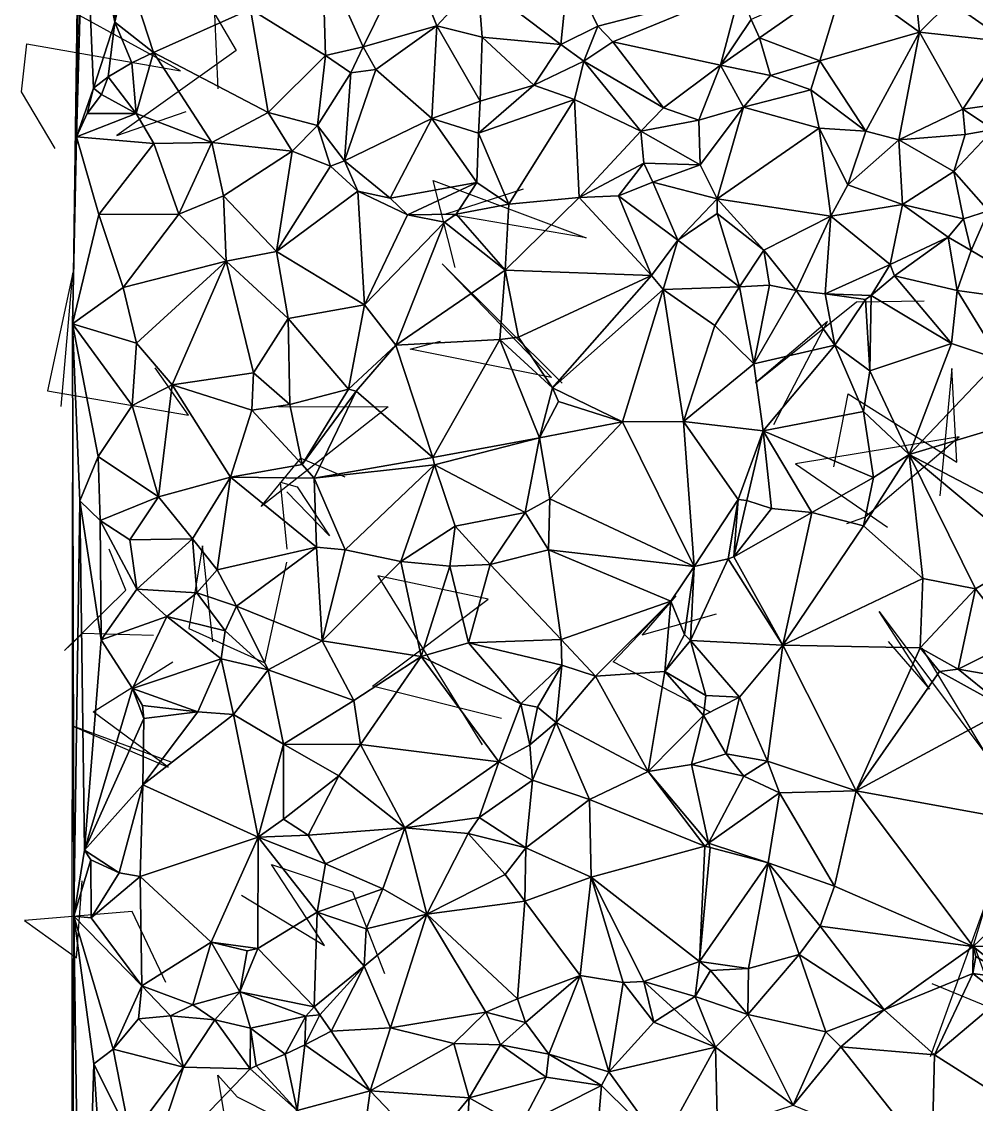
# Model space of a CAD drawing. Header units: metres. Extents: x -15.5 to 16, y -15.7 to 15.9.
# Drawn here: x -15.54 to -4.9, y -4.08 to 7.98 of the extents above; entities that cross this region are included whole.
import ezdxf

# ---------------------------------------------------------------- set-up
doc = ezdxf.new("R2010")
doc.units = ezdxf.units.M
doc.layers.add('CRACKS', color=1, linetype='Continuous')
doc.layers.add('STREET_MESH', color=7, linetype='Continuous')

msp = doc.modelspace()

# ---------------------------------------------------------------- linework, layer by layer
at = {"layer": 'CRACKS'}
for points in [[(-15.168, 6.567, 0.1), (-15.54, 7.195, 0.1), (-15.481, 7.733, 0.1), (-13.77, 7.429, 0.1), (-14.937, 8.069, 0.1)], [(-13.351, 7.23, 0.1), (-13.385, 8.061, 0.1), (-13.149, 7.658, 0.1), (-14.48, 6.71, 0.1), (-13.707, 6.979, 0.1)], [(-10.709, 5.239, 0.1), (-10.955, 6.208, 0.1), (-9.25, 5.57, 0.1), (-10.807, 5.838, 0.1), (-9.947, 6.117, 0.1)], [(-9.515, 3.951, 0.1), (-10.853, 5.28, 0.1), (-9.636, 4.014, 0.1), (-11.21, 4.331, 0.1), (-10.873, 4.419, 0.1)], [(-15.1, 3.692, 0.1), (-14.97, 5.181, 0.1), (-15.25, 3.867, 0.1), (-13.68, 3.594, 0.1), (-14.052, 4.124, 0.1)], [(-7.157, 3.49, 0.1), (-6.558, 4.637, 0.1), (-7.36, 3.955, 0.1), (-6.234, 4.858, 0.1), (-5.481, 4.868, 0.1)], [(-6.49, 3.02, 0.1), (-6.327, 3.834, 0.1), (-5.118, 3.072, 0.1), (-5.174, 4.114, 0.1), (-5.308, 2.697, 0.1)], [(-12.677, 3.693, 0.1), (-11.455, 3.687, 0.1), (-12.869, 2.577, 0.1), (-12.43, 3.116, 0.1), (-11.938, 2.907, 0.1)], [(-6.342, 2.387, 0.1), (-6.142, 2.459, 0.1), (-5.093, 3.354, 0.1), (-6.916, 3.054, 0.1), (-5.889, 2.347, 0.1)], [(-12.582, 2.104, 0.1), (-12.655, 2.848, 0.1), (-12.468, 2.795, 0.1), (-12.107, 2.25, 0.1), (-12.583, 2.742, 0.1)], [(-14.069, 1.141, 0.1), (-14.861, 1.164, 0.1), (-15.064, 0.975, 0.1), (-14.38, 1.644, 0.1), (-14.565, 2.102, 0.1)], [(-13.409, 1.069, 0.1), (-13.525, 2.138, 0.1), (-13.676, 1.217, 0.1), (-12.828, 0.837, 0.1), (-12.585, 1.956, 0.1)], [(-10.192, 0.215, 0.1), (-11.63, 0.576, 0.1), (-10.342, 1.546, 0.1), (-11.572, 1.804, 0.1), (-10.409, -0.076, 0.1)], [(-7.863, 0.285, 0.1), (-8.949, 0.847, 0.1), (-8.25, 1.581, 0.1), (-8.623, 1.15, 0.1), (-7.796, 1.382, 0.1)], [(-5.882, 1.073, 0.1), (-5.423, 0.542, 0.1), (-5.984, 1.408, 0.1), (-4.784, -0.196, 0.1), (-5.504, 1, 0.1)], [(-13.873, -0.271, 0.1), (-14.977, 0.136, 0.1), (-13.907, -0.326, 0.1), (-14.741, 0.29, 0.1), (-13.854, 0.848, 0.1)], [(-13.088, -1.752, 0.1), (-12.163, -2.314, 0.1), (-12.755, -1.411, 0.1), (-11.854, -1.713, 0.1), (-11.496, -2.626, 0.1)], [(-13.933, -2.726, 0.1), (-14.307, -1.934, 0.1), (-15.509, -2.035, 0.1), (-14.93, -2.451, 0.1), (-14.865, -1.591, 0.1)], [(-5.396, -2.737, 0.1), (-4.657, -3.04, 0.1), (-4.928, -2.296, 0.1), (-4.746, -1.704, 0.1), (-5.414, -3.551, 0.1)], [(-13.133, -5.084, 0.1), (-13.352, -3.756, 0.1), (-13.137, -3.999, 0.1), (-12.298, -4.422, 0.1), (-11.578, -4.759, 0.1)]]:
    msp.add_polyline3d(points, dxfattribs=at)
at = {"layer": 'STREET_MESH'}
for points in [[(-14.973, 4.614), (-14.93, 6.697), (-14.847, 13.859)], [(-14.93, 6.697), (-14.844, 9.734), (-14.847, 13.859)], [(-14.739, 7.236), (-14.844, 9.734), (-14.93, 6.697)], [(-14.739, 7.236), (-14.501, 7.974), (-14.844, 9.734)], [(-14.501, 7.974), (-14.466, 9.102), (-14.844, 9.734)], [(-14.466, 9.102), (-14.501, 7.974), (-14.373, 8.56)], [(-12.185, 8.707), (-12.988, 8.117), (-12.155, 7.6)], [(-11.734, 7.696), (-11.229, 8.725), (-12.185, 8.707)], [(-11.734, 7.696), (-12.185, 8.707), (-12.155, 7.6)], [(-11.229, 8.725), (-11.734, 7.696), (-10.914, 7.93)], [(-10.456, 8.427), (-11.229, 8.725), (-10.914, 7.93)], [(-9.442, 8.6), (-10.456, 8.427), (-9.529, 7.722)], [(-9.119, 7.928), (-9.442, 8.6), (-9.529, 7.722)], [(-9.442, 8.6), (-9.119, 7.928), (-7.529, 8.342)], [(-5.608, 8.576), (-6.367, 8.461), (-5.535, 7.862)], [(-5.192, 8.2), (-5.608, 8.576), (-5.535, 7.862)], [(-14.501, 7.974), (-14.072, 7.635), (-14.373, 8.56)], [(-14.072, 7.635), (-12.988, 8.117), (-14.373, 8.56)], [(-7.411, 8.002), (-7.317, 7.799), (-6.367, 8.461)], [(-6.367, 8.461), (-7.317, 7.799), (-6.643, 7.543)], [(-6.367, 8.461), (-6.643, 7.543), (-5.535, 7.862)], [(-10.408, 7.805), (-10.456, 8.427), (-10.914, 7.93)], [(-10.456, 8.427), (-10.408, 7.805), (-9.529, 7.722)], [(-9.119, 7.928), (-8.952, 7.752), (-7.529, 8.342)], [(-8.952, 7.752), (-7.753, 7.493), (-7.529, 8.342)], [(-7.753, 7.493), (-7.411, 8.002), (-7.529, 8.342)], [(-14.072, 7.635), (-12.791, 6.968), (-12.988, 8.117)], [(-12.988, 8.117), (-12.791, 6.968), (-12.155, 7.6)], [(-4.554, 7.753), (-5.192, 8.2), (-5.535, 7.862)], [(-5.192, 8.2), (-4.554, 7.753), (-4.59, 8.053)], [(-14.501, 7.974), (-14.739, 7.236), (-14.575, 7.364)], [(-14.312, 7.521), (-14.501, 7.974), (-14.575, 7.364)], [(-14.312, 7.521), (-14.072, 7.635), (-14.501, 7.974)], [(-7.317, 7.799), (-7.411, 8.002), (-7.753, 7.493)], [(-11.734, 7.696), (-11.592, 7.444), (-10.914, 7.93)], [(-11.592, 7.444), (-10.969, 6.9), (-10.914, 7.93)], [(-10.969, 6.9), (-10.428, 7.094), (-10.914, 7.93)], [(-10.428, 7.094), (-10.408, 7.805), (-10.914, 7.93)], [(-9.273, 7.537), (-9.119, 7.928), (-9.529, 7.722)], [(-9.273, 7.537), (-8.952, 7.752), (-9.119, 7.928)], [(-6.643, 7.543), (-6.133, 6.757), (-5.535, 7.862)], [(-6.133, 6.757), (-5.762, 6.662), (-5.535, 7.862)], [(-5.762, 6.662), (-5.052, 7.005), (-5.535, 7.862)], [(-5.052, 7.005), (-4.554, 7.753), (-5.535, 7.862)], [(-9.831, 7.272), (-10.408, 7.805), (-10.428, 7.094)], [(-10.408, 7.805), (-9.831, 7.272), (-9.529, 7.722)], [(-9.831, 7.272), (-9.273, 7.537), (-9.529, 7.722)], [(-8.387, 7.02), (-8.952, 7.752), (-9.273, 7.537)], [(-8.952, 7.752), (-8.387, 7.02), (-7.753, 7.493)], [(-7.195, 7.378), (-7.317, 7.799), (-7.753, 7.493)], [(-7.317, 7.799), (-7.195, 7.378), (-6.643, 7.543)], [(-4.648, 7.06), (-4.554, 7.753), (-5.052, 7.005)], [(-14.312, 7.521), (-14.264, 6.957), (-14.072, 7.635)], [(-14.072, 7.635), (-14.264, 6.957), (-13.419, 6.632)], [(-12.791, 6.968), (-14.072, 7.635), (-13.419, 6.632)], [(-12.791, 6.968), (-12.244, 6.823), (-12.155, 7.6)], [(-12.244, 6.823), (-11.871, 7.408), (-12.155, 7.6)], [(-11.871, 7.408), (-11.734, 7.696), (-12.155, 7.6)], [(-11.871, 7.408), (-11.592, 7.444), (-11.734, 7.696)], [(-14.264, 6.957), (-14.312, 7.521), (-14.575, 7.364)], [(-9.831, 7.272), (-9.377, 7.111), (-9.273, 7.537)], [(-9.273, 7.537), (-9.377, 7.111), (-8.639, 6.76)], [(-8.387, 7.02), (-9.273, 7.537), (-8.639, 6.76)], [(-8.387, 7.02), (-7.994, 6.882), (-7.753, 7.493)], [(-7.994, 6.882), (-7.494, 7.027), (-7.753, 7.493)], [(-7.494, 7.027), (-7.195, 7.378), (-7.753, 7.493)], [(-7.195, 7.378), (-6.746, 7.218), (-6.643, 7.543)], [(-6.643, 7.543), (-6.746, 7.218), (-6.133, 6.757)], [(-14.739, 7.236), (-14.651, 7.166), (-14.575, 7.364)], [(-14.651, 7.166), (-14.264, 6.957), (-14.575, 7.364)], [(-11.942, 6.429), (-11.871, 7.408), (-12.244, 6.823)], [(-11.942, 6.429), (-10.969, 6.9), (-11.592, 7.444)], [(-11.871, 7.408), (-11.942, 6.429), (-11.592, 7.444)], [(-7.195, 7.378), (-7.494, 7.027), (-6.746, 7.218)], [(-9.831, 7.272), (-10.45, 6.738), (-9.377, 7.111)], [(-10.45, 6.738), (-9.831, 7.272), (-10.428, 7.094)], [(-14.81, 6.956), (-14.739, 7.236), (-14.93, 6.697)], [(-14.81, 6.956), (-14.651, 7.166), (-14.739, 7.236)], [(-14.81, 6.956), (-14.264, 6.957), (-14.651, 7.166)], [(-6.746, 7.218), (-7.494, 7.027), (-6.651, 6.79)], [(-6.746, 7.218), (-6.651, 6.79), (-6.133, 6.757)], [(-10.969, 6.9), (-10.45, 6.738), (-10.428, 7.094)], [(-9.377, 7.111), (-10.45, 6.738), (-10.11, 5.944)], [(-9.328, 6.021), (-9.377, 7.111), (-10.11, 5.944)], [(-9.377, 7.111), (-9.328, 6.021), (-8.639, 6.76)], [(-7.994, 6.882), (-8.387, 7.02), (-8.639, 6.76)], [(-7.494, 7.027), (-7.994, 6.882), (-7.979, 6.384)], [(-7.789, 6.004), (-7.494, 7.027), (-7.979, 6.384)], [(-6.651, 6.79), (-7.494, 7.027), (-7.789, 6.004)], [(-5.052, 7.005), (-5.762, 6.662), (-5.026, 6.72)], [(-4.648, 7.06), (-5.052, 7.005), (-4.709, 6.777)], [(-4.709, 6.777), (-5.052, 7.005), (-5.026, 6.72)], [(-14.264, 6.957), (-14.81, 6.956), (-14.93, 6.697)], [(-14.067, 6.62), (-14.264, 6.957), (-14.93, 6.697)], [(-14.264, 6.957), (-14.067, 6.62), (-13.419, 6.632)], [(-12.791, 6.968), (-13.419, 6.632), (-12.524, 6.535)], [(-12.244, 6.823), (-12.791, 6.968), (-12.524, 6.535)], [(-11.942, 6.429), (-11.431, 6.013), (-10.969, 6.9)], [(-11.431, 6.013), (-10.465, 6.185), (-10.969, 6.9)], [(-10.465, 6.185), (-10.45, 6.738), (-10.969, 6.9)], [(-7.994, 6.882), (-8.639, 6.76), (-7.979, 6.384)], [(-12.097, 6.368), (-12.244, 6.823), (-12.524, 6.535)], [(-12.097, 6.368), (-11.942, 6.429), (-12.244, 6.823)], [(-9.328, 6.021), (-8.605, 6.401), (-8.639, 6.76)], [(-8.639, 6.76), (-8.605, 6.401), (-7.979, 6.384)], [(-6.651, 6.79), (-7.789, 6.004), (-6.523, 5.812)], [(-6.651, 6.79), (-6.333, 6.159), (-6.133, 6.757)], [(-6.333, 6.159), (-6.651, 6.79), (-6.523, 5.812)], [(-6.333, 6.159), (-5.762, 6.662), (-6.133, 6.757)], [(-4.709, 6.777), (-5.152, 6.309), (-4.766, 5.872)], [(-5.152, 6.309), (-4.709, 6.777), (-5.026, 6.72)], [(-14.93, 6.697), (-14.973, 4.614), (-14.68, 5.83)], [(-14.067, 6.62), (-14.93, 6.697), (-14.68, 5.83)], [(-10.45, 6.738), (-10.465, 6.185), (-10.11, 5.944)], [(-5.762, 6.662), (-6.333, 6.159), (-5.723, 5.943)], [(-5.762, 6.662), (-5.152, 6.309), (-5.026, 6.72)], [(-5.152, 6.309), (-5.762, 6.662), (-5.723, 5.943)], [(-13.788, 5.833), (-14.067, 6.62), (-14.68, 5.83)], [(-13.419, 6.632), (-14.067, 6.62), (-13.788, 5.833)], [(-13.291, 6.037), (-13.419, 6.632), (-13.788, 5.833)], [(-13.419, 6.632), (-13.291, 6.037), (-12.524, 6.535)], [(-12.524, 6.535), (-13.291, 6.037), (-12.699, 5.419)], [(-12.097, 6.368), (-12.524, 6.535), (-12.699, 5.419)], [(-12.097, 6.368), (-11.792, 6.09), (-11.942, 6.429)], [(-11.792, 6.09), (-11.431, 6.013), (-11.942, 6.429)], [(-8.605, 6.401), (-9.328, 6.021), (-8.889, 6.037)], [(-8.504, 6.19), (-8.605, 6.401), (-8.889, 6.037)], [(-8.605, 6.401), (-8.504, 6.19), (-7.979, 6.384)], [(-11.792, 6.09), (-12.097, 6.368), (-12.699, 5.419)], [(-8.504, 6.19), (-7.789, 6.004), (-7.979, 6.384)], [(-5.042, 5.781), (-5.152, 6.309), (-5.723, 5.943)], [(-5.152, 6.309), (-5.042, 5.781), (-4.766, 5.872)], [(-10.465, 6.185), (-11.431, 6.013), (-11.241, 5.825)], [(-10.699, 5.834), (-10.465, 6.185), (-11.241, 5.825)], [(-10.465, 6.185), (-10.699, 5.834), (-10.11, 5.944)], [(-8.225, 5.543), (-8.504, 6.19), (-8.889, 6.037)], [(-8.504, 6.19), (-8.225, 5.543), (-7.789, 6.004)], [(-6.333, 6.159), (-6.523, 5.812), (-5.723, 5.943)], [(-13.291, 6.037), (-13.788, 5.833), (-13.261, 5.31)], [(-13.291, 6.037), (-13.261, 5.31), (-12.699, 5.419)], [(-11.72, 4.825), (-11.792, 6.09), (-12.699, 5.419)], [(-11.241, 5.825), (-11.792, 6.09), (-11.72, 4.825)], [(-11.431, 6.013), (-11.792, 6.09), (-11.241, 5.825)], [(-9.328, 6.021), (-8.52, 5.15), (-8.889, 6.037)], [(-8.52, 5.15), (-8.225, 5.543), (-8.889, 6.037)], [(-10.11, 5.944), (-10.699, 5.834), (-10.15, 5.209)], [(-9.328, 6.021), (-10.11, 5.944), (-10.15, 5.209)], [(-8.52, 5.15), (-9.328, 6.021), (-10.15, 5.209)], [(-8.225, 5.543), (-7.787, 5.843), (-7.789, 6.004)], [(-6.523, 5.812), (-7.789, 6.004), (-7.27, 5.434)], [(-7.789, 6.004), (-7.787, 5.843), (-7.27, 5.434)], [(-6.523, 5.812), (-5.86, 5.273), (-5.723, 5.943)], [(-5.86, 5.273), (-5.214, 5.579), (-5.723, 5.943)], [(-5.214, 5.579), (-5.042, 5.781), (-5.723, 5.943)], [(-14.973, 4.614), (-14.41, 5.018), (-14.68, 5.83)], [(-14.41, 5.018), (-13.788, 5.833), (-14.68, 5.83)], [(-13.788, 5.833), (-14.41, 5.018), (-13.261, 5.31)], [(-10.828, 5.745), (-11.241, 5.825), (-11.72, 4.825)], [(-10.828, 5.745), (-10.699, 5.834), (-11.241, 5.825)], [(-10.699, 5.834), (-10.828, 5.745), (-10.15, 5.209)], [(-7.787, 5.843), (-8.225, 5.543), (-7.54, 5.026)], [(-7.787, 5.843), (-7.54, 5.026), (-7.27, 5.434)], [(-6.908, 4.982), (-6.523, 5.812), (-7.27, 5.434)], [(-6.908, 4.982), (-6.583, 4.947), (-6.523, 5.812)], [(-6.583, 4.947), (-5.86, 5.273), (-6.523, 5.812)], [(-5.042, 5.781), (-4.956, 5.431), (-4.766, 5.872)], [(-4.956, 5.431), (-3.927, 4.819), (-4.766, 5.872)], [(-11.369, 4.374), (-10.828, 5.745), (-11.72, 4.825)], [(-10.828, 5.745), (-11.369, 4.374), (-10.15, 5.209)], [(-5.214, 5.579), (-4.956, 5.431), (-5.042, 5.781)], [(-5.214, 5.579), (-5.86, 5.273), (-5.812, 5.146)], [(-5.114, 4.985), (-5.214, 5.579), (-5.812, 5.146)], [(-5.114, 4.985), (-4.956, 5.431), (-5.214, 5.579)], [(-8.52, 5.15), (-8.39, 4.996), (-8.225, 5.543)], [(-8.225, 5.543), (-8.39, 4.996), (-7.54, 5.026)], [(-7.54, 5.026), (-7.204, 5.044), (-7.27, 5.434)], [(-7.204, 5.044), (-6.908, 4.982), (-7.27, 5.434)], [(-4.956, 5.431), (-5.114, 4.985), (-3.927, 4.819)], [(-14.41, 5.018), (-14.26, 4.397), (-13.261, 5.31)], [(-13.261, 5.31), (-14.26, 4.397), (-13.864, 3.934)], [(-12.956, 4.065), (-13.261, 5.31), (-13.864, 3.934)], [(-13.261, 5.31), (-12.569, 4.67), (-12.699, 5.419)], [(-12.956, 4.065), (-12.569, 4.67), (-13.261, 5.31)], [(-12.569, 4.67), (-11.72, 4.825), (-12.699, 5.419)], [(-11.369, 4.374), (-10.21, 4.438), (-10.15, 5.209)], [(-10.21, 4.438), (-10.003, 4.465), (-10.15, 5.209)], [(-10.003, 4.465), (-8.52, 5.15), (-10.15, 5.209)], [(-6.072, 4.927), (-5.86, 5.273), (-6.583, 4.947)], [(-5.86, 5.273), (-6.072, 4.927), (-5.812, 5.146)], [(-8.52, 5.15), (-10.003, 4.465), (-9.622, 3.901)], [(-8.39, 4.996), (-8.52, 5.15), (-9.622, 3.901)], [(-6.072, 4.927), (-5.177, 4.395), (-5.812, 5.146)], [(-5.177, 4.395), (-5.114, 4.985), (-5.812, 5.146)], [(-14.26, 4.397), (-14.41, 5.018), (-14.973, 4.614)], [(-8.843, 3.522), (-8.39, 4.996), (-9.622, 3.901)], [(-8.39, 4.996), (-8.843, 3.522), (-8.163, 3.523)], [(-8.39, 4.996), (-7.815, 4.595), (-7.54, 5.026)], [(-7.815, 4.595), (-8.39, 4.996), (-8.163, 3.523)], [(-7.815, 4.595), (-7.379, 4.167), (-7.54, 5.026)], [(-7.379, 4.167), (-7.204, 5.044), (-7.54, 5.026)], [(-7.204, 5.044), (-7.379, 4.167), (-6.908, 4.982)], [(-6.908, 4.982), (-7.379, 4.167), (-6.477, 4.374)], [(-6.583, 4.947), (-6.908, 4.982), (-6.477, 4.374)], [(-6.134, 4.885), (-6.583, 4.947), (-6.477, 4.374)], [(-6.134, 4.885), (-6.072, 4.927), (-6.583, 4.947)], [(-5.177, 4.395), (-4.64, 4.215), (-5.114, 4.985)], [(-5.114, 4.985), (-4.64, 4.215), (-3.927, 4.819)], [(-11.72, 4.825), (-12.569, 4.67), (-11.898, 3.885)], [(-11.369, 4.374), (-11.72, 4.825), (-11.898, 3.885)], [(-6.088, 4.089), (-6.134, 4.885), (-6.477, 4.374)], [(-6.072, 4.927), (-6.134, 4.885), (-6.088, 4.089)], [(-5.177, 4.395), (-6.072, 4.927), (-6.088, 4.089)], [(-14.957, -1.986), (-14.973, 4.614), (-14.987, -9.509)], [(-14.973, 4.614), (-14.957, -1.986), (-14.892, 2.639)], [(-14.687, 3.136), (-14.973, 4.614), (-14.892, 2.639)], [(-14.687, 3.136), (-14.307, 3.704), (-14.973, 4.614)], [(-14.307, 3.704), (-14.26, 4.397), (-14.973, 4.614)], [(-12.956, 4.065), (-12.551, 3.714), (-12.569, 4.67)], [(-12.569, 4.67), (-12.551, 3.714), (-11.898, 3.885)], [(-7.379, 4.167), (-7.815, 4.595), (-8.163, 3.523)], [(-9.622, 3.901), (-10.003, 4.465), (-10.21, 4.438)], [(-14.26, 4.397), (-14.307, 3.704), (-13.864, 3.934)], [(-11.81, 3.864), (-11.369, 4.374), (-11.898, 3.885)], [(-10.956, 3.122), (-11.369, 4.374), (-11.81, 3.864)], [(-11.369, 4.374), (-10.956, 3.122), (-10.21, 4.438)], [(-10.21, 4.438), (-10.956, 3.122), (-9.767, 3.343)], [(-9.622, 3.901), (-10.21, 4.438), (-9.767, 3.343)], [(-7.379, 4.167), (-7.276, 3.421), (-6.477, 4.374)], [(-7.276, 3.421), (-6.158, 3.637), (-6.477, 4.374)], [(-6.158, 3.637), (-6.088, 4.089), (-6.477, 4.374)], [(-5.648, 3.156), (-5.177, 4.395), (-6.088, 4.089)], [(-5.177, 4.395), (-5.648, 3.156), (-4.64, 4.215)], [(-7.276, 3.421), (-7.379, 4.167), (-8.163, 3.523)], [(-4.64, 4.215), (-5.648, 3.156), (-4.029, 3.644)], [(-12.974, 3.65), (-12.956, 4.065), (-13.864, 3.934)], [(-12.974, 3.65), (-12.551, 3.714), (-12.956, 4.065)], [(-6.158, 3.637), (-5.648, 3.156), (-6.088, 4.089)], [(-14.307, 3.704), (-14.015, 2.685), (-13.864, 3.934)], [(-14.015, 2.685), (-13.213, 2.906), (-13.864, 3.934)], [(-13.213, 2.906), (-12.974, 3.65), (-13.864, 3.934)], [(-12.551, 3.714), (-12.415, 3.047), (-11.898, 3.885)], [(-12.415, 3.047), (-11.81, 3.864), (-11.898, 3.885)], [(-12.415, 3.047), (-12.281, 2.894), (-11.81, 3.864)], [(-12.281, 2.894), (-10.956, 3.122), (-11.81, 3.864)], [(-9.557, 3.747), (-9.622, 3.901), (-9.767, 3.343)], [(-9.557, 3.747), (-8.843, 3.522), (-9.622, 3.901)], [(-8.843, 3.522), (-9.557, 3.747), (-9.767, 3.343)], [(-14.307, 3.704), (-14.687, 3.136), (-14.015, 2.685)], [(-12.415, 3.047), (-12.974, 3.65), (-13.213, 2.906)], [(-12.974, 3.65), (-12.415, 3.047), (-12.551, 3.714)], [(-7.276, 3.421), (-6.047, 2.901), (-6.158, 3.637)], [(-6.047, 2.901), (-5.648, 3.156), (-6.158, 3.637)], [(-5.648, 3.156), (-4.088, 2.341), (-4.029, 3.644)], [(-9.654, 2.663), (-8.843, 3.522), (-9.767, 3.343)], [(-8.843, 3.522), (-9.654, 2.663), (-8.045, 1.908)], [(-8.163, 3.523), (-8.843, 3.522), (-8.045, 1.908)], [(-7.555, 2.656), (-8.163, 3.523), (-8.045, 1.908)], [(-7.555, 2.656), (-7.276, 3.421), (-8.163, 3.523)], [(-7.555, 2.656), (-7.458, 2.644), (-7.276, 3.421)], [(-7.276, 3.421), (-7.458, 2.644), (-7.184, 2.557)], [(-7.276, 3.421), (-7.184, 2.557), (-6.733, 2.512)], [(-6.047, 2.901), (-7.276, 3.421), (-6.733, 2.512)], [(-10.956, 3.122), (-10.94, 3.04), (-9.767, 3.343)], [(-10.94, 3.04), (-9.927, 2.51), (-9.767, 3.343)], [(-9.927, 2.51), (-9.654, 2.663), (-9.767, 3.343)], [(-14.663, 2.421), (-14.687, 3.136), (-14.892, 2.639)], [(-14.015, 2.685), (-14.687, 3.136), (-14.663, 2.421)], [(-5.648, 3.156), (-6.158, 2.364), (-5.498, 1.775)], [(-6.158, 2.364), (-5.648, 3.156), (-6.047, 2.901)], [(-4.088, 2.341), (-5.648, 3.156), (-4.294, 2.026)], [(-5.648, 3.156), (-5.498, 1.775), (-4.908, 1.659)], [(-4.294, 2.026), (-5.648, 3.156), (-4.908, 1.659)], [(-12.281, 2.894), (-12.415, 3.047), (-13.213, 2.906)], [(-10.956, 3.122), (-12.281, 2.894), (-10.94, 3.04)], [(-12.281, 2.894), (-11.936, 2.094), (-10.94, 3.04)], [(-11.936, 2.094), (-11.315, 1.966), (-10.94, 3.04)], [(-10.94, 3.04), (-11.315, 1.966), (-10.707, 2.36)], [(-10.94, 3.04), (-10.707, 2.36), (-9.927, 2.51)], [(-13.213, 2.906), (-14.015, 2.685), (-13.634, 2.217)], [(-13.362, 1.873), (-13.213, 2.906), (-13.634, 2.217)], [(-13.362, 1.873), (-12.252, 2.125), (-13.213, 2.906)], [(-12.252, 2.125), (-12.281, 2.894), (-13.213, 2.906)], [(-6.158, 2.364), (-6.047, 2.901), (-6.733, 2.512)], [(-12.281, 2.894), (-12.252, 2.125), (-11.936, 2.094)], [(-14.334, 2.206), (-14.015, 2.685), (-14.663, 2.421)], [(-14.015, 2.685), (-14.334, 2.206), (-13.634, 2.217)], [(-9.668, 2.095), (-9.654, 2.663), (-9.927, 2.51)], [(-9.654, 2.663), (-9.668, 2.095), (-8.045, 1.908)], [(-7.665, 1.996), (-7.555, 2.656), (-8.045, 1.908)], [(-7.555, 2.656), (-7.665, 1.996), (-7.601, 2.017)], [(-7.458, 2.644), (-7.555, 2.656), (-7.601, 2.017)], [(-14.957, -1.986), (-14.838, -1.249), (-14.892, 2.639)], [(-14.838, -1.249), (-14.652, 1.093), (-14.892, 2.639)], [(-14.652, 1.093), (-14.663, 2.421), (-14.892, 2.639)], [(-7.184, 2.557), (-7.458, 2.644), (-7.601, 2.017)], [(-7.184, 2.557), (-7.601, 2.017), (-6.733, 2.512)], [(-14.257, 1.657), (-14.334, 2.206), (-14.663, 2.421)], [(-14.652, 1.093), (-14.257, 1.657), (-14.663, 2.421)], [(-10.707, 2.36), (-10.317, 1.933), (-9.927, 2.51)], [(-10.317, 1.933), (-9.668, 2.095), (-9.927, 2.51)], [(-7.601, 2.017), (-7.057, 1.032), (-6.733, 2.512)], [(-7.057, 1.032), (-6.158, 2.364), (-6.733, 2.512)], [(-11.315, 1.966), (-10.768, 1.914), (-10.707, 2.36)], [(-10.768, 1.914), (-10.317, 1.933), (-10.707, 2.36)], [(-6.158, 2.364), (-7.057, 1.032), (-5.498, 1.775)], [(-14.334, 2.206), (-14.257, 1.657), (-13.634, 2.217)], [(-14.257, 1.657), (-13.588, 1.616), (-13.634, 2.217)], [(-13.588, 1.616), (-13.362, 1.873), (-13.634, 2.217)], [(-13.145, 1.466), (-12.252, 2.125), (-13.362, 1.873)], [(-12.252, 2.125), (-13.145, 1.466), (-12.191, 1.081)], [(-12.252, 2.125), (-12.191, 1.081), (-11.936, 2.094)], [(-12.191, 1.081), (-11.315, 1.966), (-11.936, 2.094)], [(-9.527, 1.098), (-9.668, 2.095), (-10.317, 1.933)], [(-9.668, 2.095), (-8.305, 1.525), (-8.045, 1.908)], [(-9.668, 2.095), (-9.527, 1.098), (-8.305, 1.525)], [(-11.315, 1.966), (-12.191, 1.081), (-11.087, 0.906)], [(-10.768, 1.914), (-11.315, 1.966), (-11.087, 0.906)], [(-10.317, 1.933), (-10.768, 1.914), (-10.56, 1.058)], [(-9.527, 1.098), (-10.317, 1.933), (-10.56, 1.058)], [(-8.085, 1.085), (-7.665, 1.996), (-8.045, 1.908)], [(-7.665, 1.996), (-8.085, 1.085), (-7.057, 1.032)], [(-7.601, 2.017), (-7.665, 1.996), (-7.057, 1.032)], [(-4.294, 2.026), (-4.908, 1.659), (-4.461, 1.088)], [(-13.145, 1.466), (-13.362, 1.873), (-13.588, 1.616)], [(-10.768, 1.914), (-11.087, 0.906), (-10.56, 1.058)], [(-8.305, 1.525), (-8.154, 1.151), (-8.045, 1.908)], [(-8.154, 1.151), (-8.085, 1.085), (-8.045, 1.908)], [(-5.498, 1.775), (-7.057, 1.032), (-5.525, 1.002)], [(-4.908, 1.659), (-5.498, 1.775), (-5.525, 1.002)], [(-14.652, 1.093), (-13.92, 1.352), (-14.257, 1.657)], [(-13.92, 1.352), (-13.588, 1.616), (-14.257, 1.657)], [(-13.273, 1.192), (-13.588, 1.616), (-13.92, 1.352)], [(-13.145, 1.466), (-13.588, 1.616), (-13.273, 1.192)], [(-5.101, 0.767), (-4.908, 1.659), (-5.525, 1.002)], [(-4.908, 1.659), (-5.101, 0.767), (-4.461, 1.088)], [(-12.792, 0.759), (-13.145, 1.466), (-13.273, 1.192)], [(-12.191, 1.081), (-13.145, 1.466), (-12.792, 0.759)], [(-9.527, 1.098), (-9.145, 0.689), (-8.305, 1.525)], [(-9.145, 0.689), (-8.373, 0.741), (-8.305, 1.525)], [(-8.305, 1.525), (-8.373, 0.741), (-8.154, 1.151)], [(-14.652, 1.093), (-14.303, 0.549), (-13.92, 1.352)], [(-14.303, 0.549), (-13.315, 0.879), (-13.92, 1.352)], [(-13.315, 0.879), (-13.273, 1.192), (-13.92, 1.352)], [(-14.303, 0.549), (-14.652, 1.093), (-14.838, -1.249)], [(-13.315, 0.879), (-12.792, 0.759), (-13.273, 1.192)], [(-9.521, 0.811), (-9.527, 1.098), (-10.56, 1.058)], [(-9.527, 1.098), (-9.521, 0.811), (-9.145, 0.689)], [(-8.373, 0.741), (-8.085, 1.085), (-8.154, 1.151)], [(-5.101, 0.767), (-4.546, 0.669), (-4.461, 1.088)], [(-12.191, 1.081), (-12.792, 0.759), (-11.839, 0.415)], [(-12.191, 1.081), (-11.839, 0.415), (-11.087, 0.906)], [(-11.087, 0.906), (-9.977, 0.379), (-10.56, 1.058)], [(-9.977, 0.379), (-9.521, 0.811), (-10.56, 1.058)], [(-8.085, 1.085), (-8.373, 0.741), (-7.913, 0.473)], [(-8.085, 1.085), (-7.539, 0.452), (-7.057, 1.032)], [(-7.539, 0.452), (-8.085, 1.085), (-7.913, 0.473)], [(-7.057, 1.032), (-7.539, 0.452), (-7.229, -0.259)], [(-7.057, 1.032), (-7.229, -0.259), (-6.239, -0.591)], [(-5.525, 1.002), (-7.057, 1.032), (-6.239, -0.591)], [(-5.31, 0.74), (-5.525, 1.002), (-6.239, -0.591)], [(-5.31, 0.74), (-5.101, 0.767), (-5.525, 1.002)], [(-13.315, 0.879), (-14.303, 0.549), (-13.578, 0.289)], [(-13.178, 0.261), (-13.315, 0.879), (-13.578, 0.289)], [(-12.792, 0.759), (-13.315, 0.879), (-13.178, 0.261)], [(-11.087, 0.906), (-11.839, 0.415), (-11.763, -0.075)], [(-10.222, -0.268), (-11.087, 0.906), (-11.763, -0.075)], [(-9.977, 0.379), (-11.087, 0.906), (-10.222, -0.268)], [(-12.792, 0.759), (-13.178, 0.261), (-12.622, -0.069)], [(-11.839, 0.415), (-12.792, 0.759), (-12.622, -0.069)], [(-9.79, 0.341), (-9.521, 0.811), (-9.977, 0.379)], [(-9.521, 0.811), (-9.79, 0.341), (-9.582, 0.171)], [(-9.521, 0.811), (-9.582, 0.171), (-9.145, 0.689)], [(-8.558, -0.375), (-8.373, 0.741), (-9.145, 0.689)], [(-8.373, 0.741), (-8.558, -0.375), (-7.942, 0.249)], [(-8.373, 0.741), (-7.942, 0.249), (-7.913, 0.473)], [(-4.553, 0.322), (-5.31, 0.74), (-6.239, -0.591)], [(-5.101, 0.767), (-5.31, 0.74), (-4.553, 0.322)], [(-4.546, 0.669), (-5.101, 0.767), (-4.553, 0.322)], [(-9.582, 0.171), (-8.558, -0.375), (-9.145, 0.689)], [(-14.303, 0.549), (-14.838, -1.249), (-14.177, 0.218)], [(-14.193, 0.36), (-14.303, 0.549), (-14.177, 0.218)], [(-14.303, 0.549), (-14.193, 0.36), (-13.578, 0.289)], [(-11.763, -0.075), (-11.839, 0.415), (-12.622, -0.069)], [(-9.878, -0.077), (-9.977, 0.379), (-10.222, -0.268)], [(-9.878, -0.077), (-9.79, 0.341), (-9.977, 0.379)], [(-7.942, 0.249), (-7.539, 0.452), (-7.913, 0.473)], [(-7.942, 0.249), (-7.689, -0.176), (-7.539, 0.452)], [(-7.539, 0.452), (-7.689, -0.176), (-7.229, -0.259)], [(-13.578, 0.289), (-14.193, 0.36), (-14.177, 0.218)], [(-14.19, -0.523), (-13.578, 0.289), (-14.177, 0.218)], [(-14.19, -0.523), (-13.178, 0.261), (-13.578, 0.289)], [(-14.19, -0.523), (-12.902, -1.106), (-13.178, 0.261)], [(-13.178, 0.261), (-12.902, -1.106), (-12.622, -0.069)], [(-9.79, 0.341), (-9.878, -0.077), (-9.582, 0.171)], [(-7.942, 0.249), (-8.558, -0.375), (-8.076, -0.298)], [(-7.689, -0.176), (-7.942, 0.249), (-8.076, -0.298)], [(-3.612, -1.069), (-4.553, 0.322), (-6.239, -0.591)], [(-14.838, -1.249), (-14.19, -0.523), (-14.177, 0.218)], [(-9.878, -0.077), (-9.846, -0.47), (-9.582, 0.171)], [(-9.582, 0.171), (-9.846, -0.47), (-9.21, -0.685)], [(-8.558, -0.375), (-9.582, 0.171), (-9.21, -0.685)], [(-12.622, -0.069), (-12.902, -1.106), (-12.623, -0.904)], [(-12.005, -0.422), (-12.622, -0.069), (-12.623, -0.904)], [(-12.005, -0.422), (-11.763, -0.075), (-12.622, -0.069)], [(-11.763, -0.075), (-12.005, -0.422), (-11.271, -1.003)], [(-10.222, -0.268), (-11.763, -0.075), (-11.271, -1.003)], [(-9.846, -0.47), (-9.878, -0.077), (-10.222, -0.268)], [(-7.689, -0.176), (-8.076, -0.298), (-7.493, -0.427)], [(-7.689, -0.176), (-7.493, -0.427), (-7.229, -0.259)], [(-10.439, -0.886), (-10.222, -0.268), (-11.271, -1.003)], [(-10.439, -0.886), (-9.846, -0.47), (-10.222, -0.268)], [(-8.558, -0.375), (-7.885, -1.172), (-8.076, -0.298)], [(-8.076, -0.298), (-7.885, -1.172), (-7.493, -0.427)], [(-7.493, -0.427), (-7.094, -0.612), (-7.229, -0.259)], [(-7.229, -0.259), (-7.094, -0.612), (-6.239, -0.591)], [(-12.345, -1.084), (-12.005, -0.422), (-12.623, -0.904)], [(-12.005, -0.422), (-12.345, -1.084), (-11.271, -1.003)], [(-9.922, -1.225), (-9.846, -0.47), (-10.439, -0.886)], [(-9.846, -0.47), (-9.922, -1.225), (-9.21, -0.685)], [(-7.925, -1.206), (-8.558, -0.375), (-9.21, -0.685)], [(-7.885, -1.172), (-8.558, -0.375), (-7.925, -1.206)], [(-7.493, -0.427), (-7.885, -1.172), (-7.094, -0.612)], [(-14.453, -1.502), (-14.19, -0.523), (-14.838, -1.249)], [(-14.19, -0.523), (-14.453, -1.502), (-14.22, -1.542)], [(-12.902, -1.106), (-14.19, -0.523), (-14.22, -1.542)], [(-7.094, -0.612), (-6.48, -1.653), (-6.239, -0.591)], [(-6.48, -1.653), (-4.935, -2.323), (-6.239, -0.591)], [(-4.935, -2.323), (-3.612, -1.069), (-6.239, -0.591)], [(-9.21, -0.685), (-9.922, -1.225), (-9.191, -1.55)], [(-7.925, -1.206), (-9.21, -0.685), (-9.191, -1.55)], [(-7.885, -1.172), (-7.22, -1.393), (-7.094, -0.612)], [(-7.22, -1.393), (-6.48, -1.653), (-7.094, -0.612)], [(-12.902, -1.106), (-12.345, -1.084), (-12.623, -0.904)], [(-10.564, -1.063), (-10.439, -0.886), (-11.271, -1.003)], [(-9.922, -1.225), (-10.439, -0.886), (-10.564, -1.063)], [(-12.345, -1.084), (-12.902, -1.106), (-12.152, -1.402)], [(-12.345, -1.084), (-12.152, -1.402), (-11.271, -1.003)], [(-12.152, -1.402), (-11.513, -1.682), (-11.271, -1.003)], [(-11.513, -1.682), (-11.024, -1.963), (-11.271, -1.003)], [(-11.024, -1.963), (-10.564, -1.063), (-11.271, -1.003)], [(-10.564, -1.063), (-11.024, -1.963), (-10.152, -1.52)], [(-9.922, -1.225), (-10.564, -1.063), (-10.152, -1.52)], [(-3.612, -1.069), (-4.935, -2.323), (-3.733, -2.305)], [(-13.429, -2.276), (-12.902, -1.106), (-14.22, -1.542)], [(-13.429, -2.276), (-12.907, -2.344), (-12.902, -1.106)], [(-12.907, -2.344), (-12.245, -1.941), (-12.902, -1.106)], [(-12.902, -1.106), (-12.245, -1.941), (-12.152, -1.402)], [(-7.885, -1.172), (-7.925, -1.206), (-7.868, -1.219)], [(-7.22, -1.393), (-7.885, -1.172), (-7.868, -1.219)], [(-14.77, -1.359), (-14.838, -1.249), (-14.957, -1.986)], [(-14.77, -1.359), (-14.453, -1.502), (-14.838, -1.249)], [(-9.933, -1.818), (-9.922, -1.225), (-10.152, -1.52)], [(-9.922, -1.225), (-9.933, -1.818), (-9.191, -1.55)], [(-7.925, -1.206), (-9.191, -1.55), (-7.986, -2.49)], [(-7.925, -1.206), (-7.986, -2.49), (-7.868, -1.219)], [(-7.986, -2.49), (-7.22, -1.393), (-7.868, -1.219)], [(-14.766, -2.003), (-14.77, -1.359), (-14.957, -1.986)], [(-14.453, -1.502), (-14.77, -1.359), (-14.766, -2.003)], [(-12.245, -1.941), (-11.513, -1.682), (-12.152, -1.402)], [(-7.438, -2.57), (-7.22, -1.393), (-7.986, -2.49)], [(-7.22, -1.393), (-7.438, -2.57), (-6.873, -2.412)], [(-7.22, -1.393), (-6.64, -2.097), (-6.48, -1.653)], [(-6.64, -2.097), (-7.22, -1.393), (-6.873, -2.412)], [(-14.453, -1.502), (-14.766, -2.003), (-14.22, -1.542)], [(-14.22, -1.542), (-14.766, -2.003), (-14.201, -2.76)], [(-13.429, -2.276), (-14.22, -1.542), (-14.201, -2.76)], [(-11.024, -1.963), (-9.933, -1.818), (-10.152, -1.52)], [(-9.933, -1.818), (-9.314, -2.645), (-9.191, -1.55)], [(-9.191, -1.55), (-9.314, -2.645), (-8.836, -2.724)], [(-8.604, -2.715), (-9.191, -1.55), (-8.836, -2.724)], [(-9.191, -1.55), (-8.604, -2.715), (-7.986, -2.49)], [(-11.702, -2.127), (-11.513, -1.682), (-12.245, -1.941)], [(-11.513, -1.682), (-11.702, -2.127), (-11.024, -1.963)], [(-6.48, -1.653), (-6.64, -2.097), (-4.935, -2.323)], [(-10.014, -2.908), (-9.933, -1.818), (-11.024, -1.963)], [(-9.933, -1.818), (-10.014, -2.908), (-9.314, -2.645)], [(-14.873, -8.225), (-14.957, -1.986), (-14.987, -9.509)], [(-14.737, -3.632), (-14.957, -1.986), (-14.873, -8.225)], [(-14.737, -3.632), (-14.52, -3.468), (-14.957, -1.986)], [(-14.52, -3.468), (-14.201, -2.76), (-14.957, -1.986)], [(-14.201, -2.76), (-14.766, -2.003), (-14.957, -1.986)], [(-12.245, -1.941), (-12.907, -2.344), (-12.28, -2.995)], [(-11.723, -2.542), (-12.245, -1.941), (-12.28, -2.995)], [(-11.723, -2.542), (-11.702, -2.127), (-12.245, -1.941)], [(-11.723, -2.542), (-11.428, -3.231), (-11.024, -1.963)], [(-11.702, -2.127), (-11.723, -2.542), (-11.024, -1.963)], [(-11.024, -1.963), (-11.428, -3.231), (-10.365, -3.054)], [(-10.014, -2.908), (-11.024, -1.963), (-10.365, -3.054)], [(-6.64, -2.097), (-6.873, -2.412), (-5.927, -3.03)], [(-4.935, -2.323), (-6.64, -2.097), (-5.927, -3.03)], [(-13.631, -2.975), (-13.429, -2.276), (-14.201, -2.76)], [(-13.429, -2.276), (-13.631, -2.975), (-13.108, -2.827)], [(-13.027, -2.372), (-13.429, -2.276), (-13.108, -2.827)], [(-13.027, -2.372), (-12.907, -2.344), (-13.429, -2.276)], [(-12.907, -2.344), (-13.108, -2.827), (-12.28, -2.995)], [(-12.907, -2.344), (-13.027, -2.372), (-13.108, -2.827)], [(-6.576, -3.275), (-6.873, -2.412), (-7.448, -3.082)], [(-6.873, -2.412), (-7.438, -2.57), (-7.448, -3.082)], [(-6.873, -2.412), (-6.576, -3.275), (-5.927, -3.03)], [(-4.94, -2.626), (-4.935, -2.323), (-5.927, -3.03)], [(-4.94, -2.626), (-4.906, -2.434), (-4.935, -2.323)], [(-4.935, -2.323), (-4.482, -2.688), (-3.733, -2.305)], [(-4.906, -2.434), (-4.482, -2.688), (-4.935, -2.323)], [(-8.604, -2.715), (-8.034, -2.882), (-7.986, -2.49)], [(-7.986, -2.49), (-8.034, -2.882), (-7.863, -2.59)], [(-7.438, -2.57), (-7.986, -2.49), (-7.863, -2.59)], [(-4.906, -2.434), (-4.94, -2.626), (-4.482, -2.688)], [(-12.215, -3.086), (-11.723, -2.542), (-12.28, -2.995)], [(-12.215, -3.086), (-12.09, -3.265), (-11.723, -2.542)], [(-12.09, -3.265), (-11.428, -3.231), (-11.723, -2.542)], [(-9.314, -2.645), (-10.014, -2.908), (-9.923, -3.171)], [(-9.663, -3.523), (-9.314, -2.645), (-9.923, -3.171)], [(-9.314, -2.645), (-9.663, -3.523), (-8.997, -3.718)], [(-9.314, -2.645), (-8.997, -3.718), (-8.836, -2.724)], [(-8.034, -2.882), (-7.448, -3.082), (-7.863, -2.59)], [(-7.448, -3.082), (-7.438, -2.57), (-7.863, -2.59)], [(-5.365, -3.529), (-4.94, -2.626), (-5.927, -3.03)], [(-5.365, -3.529), (-4.603, -2.888), (-4.94, -2.626)], [(-4.94, -2.626), (-4.603, -2.888), (-4.482, -2.688)], [(-14.52, -3.468), (-14.236, -3.131), (-14.201, -2.76)], [(-14.201, -2.76), (-14.236, -3.131), (-13.882, -3.094)], [(-13.631, -2.975), (-14.201, -2.76), (-13.882, -3.094)], [(-8.997, -3.718), (-8.493, -3.165), (-8.836, -2.724)], [(-8.493, -3.165), (-8.604, -2.715), (-8.836, -2.724)], [(-8.269, -3.02), (-8.604, -2.715), (-8.493, -3.165)], [(-8.269, -3.02), (-8.034, -2.882), (-8.604, -2.715)], [(-13.631, -2.975), (-13.385, -3.139), (-13.108, -2.827)], [(-13.385, -3.139), (-12.991, -3.234), (-13.108, -2.827)], [(-13.108, -2.827), (-12.373, -3.101), (-12.28, -2.995)], [(-12.991, -3.234), (-12.373, -3.101), (-13.108, -2.827)], [(-8.269, -3.02), (-7.807, -3.444), (-8.034, -2.882)], [(-8.034, -2.882), (-7.807, -3.444), (-7.448, -3.082)], [(-4.603, -2.888), (-5.365, -3.529), (-4.458, -4.106)], [(-13.385, -3.139), (-13.631, -2.975), (-13.882, -3.094)], [(-12.373, -3.101), (-12.215, -3.086), (-12.28, -2.995)], [(-10.014, -2.908), (-10.365, -3.054), (-9.923, -3.171)], [(-14.236, -3.131), (-14.52, -3.468), (-13.737, -3.669)], [(-14.236, -3.131), (-13.737, -3.669), (-13.882, -3.094)], [(-13.737, -3.669), (-13.385, -3.139), (-13.882, -3.094)], [(-12.602, -3.522), (-12.373, -3.101), (-12.991, -3.234)], [(-12.382, -3.418), (-12.373, -3.101), (-12.602, -3.522)], [(-12.382, -3.418), (-12.215, -3.086), (-12.373, -3.101)], [(-12.215, -3.086), (-12.382, -3.418), (-12.09, -3.265)], [(-10.365, -3.054), (-11.428, -3.231), (-10.724, -3.404)], [(-10.204, -3.42), (-10.365, -3.054), (-10.724, -3.404)], [(-10.365, -3.054), (-10.204, -3.42), (-9.923, -3.171)], [(-7.807, -3.444), (-8.269, -3.02), (-8.493, -3.165)], [(-7.448, -3.082), (-7.807, -3.444), (-6.941, -4.092)], [(-6.576, -3.275), (-7.448, -3.082), (-6.941, -4.092)], [(-6.576, -3.275), (-6.41, -3.44), (-5.927, -3.03)], [(-6.41, -3.44), (-5.365, -3.529), (-5.927, -3.03)], [(-12.994, -3.687), (-13.385, -3.139), (-13.737, -3.669)], [(-13.385, -3.139), (-12.994, -3.687), (-12.991, -3.234)], [(-12.994, -3.687), (-12.927, -3.651), (-12.991, -3.234)], [(-12.927, -3.651), (-12.602, -3.522), (-12.991, -3.234)], [(-11.428, -3.231), (-12.09, -3.265), (-11.657, -3.932)], [(-11.428, -3.231), (-11.657, -3.932), (-10.724, -3.404)], [(-10.204, -3.42), (-9.663, -3.523), (-9.923, -3.171)], [(-7.807, -3.444), (-8.493, -3.165), (-8.997, -3.718)], [(-12.09, -3.265), (-12.382, -3.418), (-11.657, -3.932)], [(-6.41, -3.44), (-6.576, -3.275), (-6.941, -4.092)], [(-14.52, -3.468), (-14.737, -3.632), (-14.326, -4.452)], [(-13.737, -3.669), (-14.52, -3.468), (-14.326, -4.452)], [(-12.468, -4.151), (-12.382, -3.418), (-12.602, -3.522)], [(-12.382, -3.418), (-12.468, -4.151), (-11.657, -3.932)], [(-10.724, -3.404), (-11.657, -3.932), (-10.551, -4.01)], [(-10.204, -3.42), (-10.724, -3.404), (-10.551, -4.01)], [(-9.693, -3.778), (-10.204, -3.42), (-10.551, -4.01)], [(-9.663, -3.523), (-10.204, -3.42), (-9.693, -3.778)], [(-7.807, -3.444), (-8.997, -3.718), (-8.405, -4.535)], [(-7.784, -4.367), (-7.807, -3.444), (-8.405, -4.535)], [(-7.807, -3.444), (-7.784, -4.367), (-6.941, -4.092)], [(-6.41, -3.44), (-6.941, -4.092), (-5.397, -4.721)], [(-5.365, -3.529), (-6.41, -3.44), (-5.397, -4.721)], [(-12.927, -3.651), (-12.468, -4.151), (-12.602, -3.522)], [(-9.078, -3.872), (-9.663, -3.523), (-9.693, -3.778)], [(-9.663, -3.523), (-9.078, -3.872), (-8.997, -3.718)], [(-4.458, -4.106), (-5.365, -3.529), (-5.397, -4.721)], [(-14.629, -5.272), (-14.737, -3.632), (-14.873, -8.225)], [(-14.737, -3.632), (-14.629, -5.272), (-14.326, -4.452)], [(-14.147, -4.89), (-13.737, -3.669), (-14.326, -4.452)], [(-12.994, -3.687), (-13.737, -3.669), (-14.147, -4.89)], [(-12.468, -4.151), (-12.994, -3.687), (-14.147, -4.89)], [(-12.927, -3.651), (-12.994, -3.687), (-12.468, -4.151)], [(-8.997, -3.718), (-9.078, -3.872), (-8.405, -4.535)], [(-9.985, -4.328), (-9.693, -3.778), (-10.551, -4.01)], [(-9.985, -4.328), (-9.078, -3.872), (-9.693, -3.778)], [(-11.657, -3.932), (-12.468, -4.151), (-11.737, -4.52)], [(-11.657, -3.932), (-11.737, -4.52), (-11.026, -4.588)], [(-11.657, -3.932), (-11.026, -4.588), (-10.551, -4.01)], [(-9.078, -3.872), (-9.985, -4.328), (-9.167, -4.92)], [(-8.405, -4.535), (-9.078, -3.872), (-9.167, -4.92)], [(-11.026, -4.588), (-10.612, -4.929), (-10.551, -4.01)], [(-10.612, -4.929), (-9.985, -4.328), (-10.551, -4.01)]]:
    msp.add_3dface(points, dxfattribs=at)

doc.saveas('drawing.dxf')
